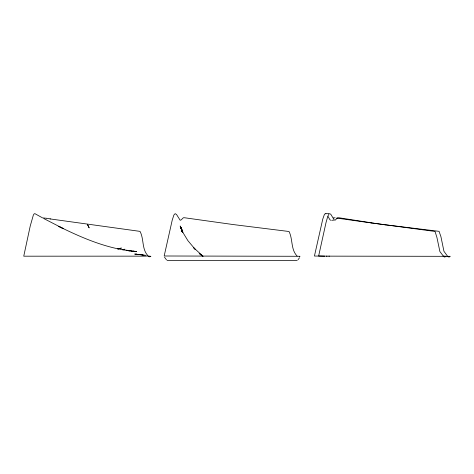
<?xml version="1.0" encoding="UTF-8"?>
<svg xmlns="http://www.w3.org/2000/svg" width="474" height="474" viewBox="0 0 474 474"><rect width="100%" height="100%" fill="white"/><g stroke="black" fill="none" stroke-linecap="round" stroke-linejoin="round"><path stroke-width="0.71" d="M299.503 257.779L298.028 259.746M299.355 256.819L300.018 256.286L164.176 255.996L172.204 220.22L173.887 215.012L175.161 213.65L176.529 214.485L180.185 220.28L181.269 219.829L183.296 217.791L184.362 217.732L233.492 224.599L289.039 231.508C292.973 239.281 290.698 249.508 297.091 256.043M42.547 217.892L46.446 218.247M333.329 217.892L335.142 217.797M118.968 248.684L117.777 248.921L121.421 248.068L117.931 248.909M123.216 249.525L125.041 249.229L122.553 249.674M122.6 249.739L123.862 249.685L122.665 249.727M328.689 213.667L325.78 213.709M331.812 220.262L333.589 220.22M327.042 256.15L314.434 256.043L322.741 219.207L324.317 214.675L324.968 213.845L325.911 213.727M328.861 256.144L450.3 256.321L449.05 257.08L448.001 256.653M326.385 256.15L329.448 256.144M167.126 260.356L297.234 260.356M443.143 256.144L446.075 256.286L444.778 257.086L443.753 256.618L439.89 251.558L436.963 237.616L435.061 231.454L385.563 224.824M324.684 256.15L318.641 256.001L326.041 222.502L327.801 216.286L329.039 213.928L329.631 213.644L330.811 214.289L334.087 219.729L334.982 220.309L337.571 217.85L338.857 217.744L371.539 222.839M330.893 220.28L329.94 219.794L328.085 216.547M137.116 254.289L135.327 254.147L146.028 255.338M134.403 254.064L140.897 254.763M131.168 251.107L136.696 251.481L132.767 251.155L134.563 251.362C107.657 248.963 82.689 238.185 58.74 226.394L63.131 228.527L43.815 218.567M128.638 250.87L129.9 250.995M136.174 254.206L137.804 254.378M141.91 254.781L142.834 254.894M384.669 224.717L439.066 231.336L440.939 236.716L443.948 251.291L447.616 256.316M369.69 222.733L336.641 218.076M131.553 250.959L126.315 250.148M141.442 254.84L144.025 255.273M50.096 218.917L140.02 231.377C144.072 238.896 141.726 248.963 147.74 255.51M149.085 256.819C154.429 256.298 146.863 255.824 145.577 256.15L23.747 256.191L30.235 226.015L33.352 215.072L34.128 213.898L34.892 213.656L42.091 217.619M203.085 256.298L193.356 247.44L195.466 249.656L187.917 240.685L183.474 233.421L180.161 226.009L182.17 230.797M202.783 256.298L199.163 253.389L201.521 255.308M166.493 259.882L164.519 257.163M148.22 256.061L148.664 256.499M182.318 231.253L180.351 226.412L182.229 230.939M180.351 226.412L182.117 230.909M180.44 226.637L182.087 230.773M182.383 231.585L180.701 227.259L182.478 232.254L181.24 228.563L182.081 231.081M182.449 231.922L180.884 227.686L182.537 232.26L180.95 227.834L182.105 231.081M182.14 231.164L181.068 228.118L182.401 231.964M182.496 232.307L181.418 228.989L182.401 232.082M181.471 229.108L182.443 232.189M50.475 218.941A33.867 1.689 5.3 0 1 46.748 218.271M385.481 224.86A63.427 0.853 8 0 1 370.627 222.756M384.728 224.706A67.551 0.782 7.5 0 1 370.141 222.768M88.383 226.139L87.358 224.368L89.165 227.905L88.383 226.139"/></g></svg>
